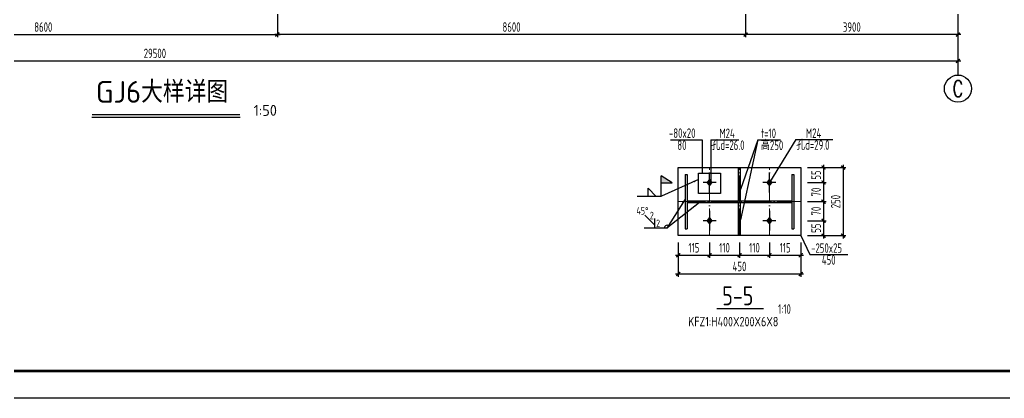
# Model space of a CAD drawing. Extents: x -3102990 to -851544, y -5293060 to -2540151.
# Drawn here: x -909717 to -873549, y -2672902 to -2659001 of the extents above; entities that cross this region are included whole.
import ezdxf
from ezdxf.enums import TextEntityAlignment as Align

# ---------------------------------------------------------------- set-up
doc = ezdxf.new("R2010")
doc.units = 0
doc.header["$LTSCALE"] = 1000
doc.header["$PDMODE"] = 1
doc.linetypes.add('DOTE', pattern=[2.42, 2, -0.2, 0.02, -0.2])
doc.layers.get('0').update_dxf_attribs({"linetype": 'CONTINUOUS'})
doc.layers.get('Defpoints').update_dxf_attribs({"linetype": 'CONTINUOUS'})
for name, color, linetype in [('10', 7, 'CONTINUOUS'), ('AXIS', 253, 'DOTE'), ('COLU', 7, 'CONTINUOUS'), ('DIM', 3, 'CONTINUOUS'), ('NUM', 7, 'CONTINUOUS'), ('PUB_TITLE', 4, 'CONTINUOUS'), ('TEXT', 7, 'CONTINUOUS'), ('WELD', 7, 'CONTINUOUS')]:
    doc.layers.add(name, color=color, linetype=linetype)
doc.layers.add('yichutu', color=7, linetype='CONTINUOUS', true_color=0xffffff, plot=False)
doc.styles.add('TSSD_Axis', font='Complex.shx', dxfattribs={"width": 0.7, "bigfont": 'hztxt.shx'})
doc.styles.add('TSSD_Dimension', font='tssdeng.shx', dxfattribs={"width": 0.7, "bigfont": 'Hztxt.shx'})
doc.styles.add('TSSD_Label', font='tssdeng.shx', dxfattribs={"width": 0.75, "bigfont": 'hztxt.shx'})
doc.styles.add('TSSD_Norm', font='Tssdeng.shx', dxfattribs={"width": 0.75, "bigfont": 'hztxt.shx'})
doc.styles.add('TSSD_Rein', font='Tssdeng.shx', dxfattribs={"width": 0.75, "bigfont": 'hztxt.shx'})
doc.dimstyles.new('TSSD_10_100', dxfattribs={"dimtxt": 350, "dimasz": 100, "dimexe": 100, "dimexo": 250, "dimgap": 100, "dimtad": 1, "dimdec": 0, "dimlfac": 0.1, "dimzin": 0, "dimdsep": 46, "dimtxsty": 'TSSD_Dimension', "dimblk": 'ARCHTICK', "dimcen": 0, "dimdle": 100, "dimclrt": 7, "dimadec": 0, "dimazin": 0, "dimtfac": 1, "dimtdec": 0, "dimtix": 1, "dimtmove": 2, "dimatfit": 3, "dimldrblk": 'ARCHTICK', "dimfxl": 1, "dimtolj": 1, "dimtzin": 0, "dimarcsym": 0})
doc.dimstyles.new('TSSD_50_100', dxfattribs={"dimtxt": 350, "dimasz": 100, "dimexe": 100, "dimexo": 250, "dimgap": 100, "dimtad": 1, "dimdec": 0, "dimlfac": 0.5, "dimzin": 0, "dimdsep": 46, "dimtxsty": 'TSSD_Dimension', "dimblk": 'ARCHTICK', "dimcen": 0, "dimdle": 100, "dimclrt": 7, "dimadec": 0, "dimazin": 0, "dimtfac": 1, "dimtdec": 0, "dimtix": 1, "dimtmove": 2, "dimatfit": 3, "dimfxl": 1, "dimtolj": 1, "dimtzin": 0, "dimarcsym": 0})
doc.dimstyles.new('TSSD_LEADER_STYLE_200.0', dxfattribs={"dimtxt": 700, "dimasz": 200, "dimexe": 200, "dimexo": 500, "dimgap": 0.09, "dimtad": 0, "dimtih": 1, "dimtoh": 1, "dimdec": 4, "dimzin": 0, "dimdsep": 46, "dimtxsty": 'Standard', "dimcen": 0.09, "dimdle": 200, "dimclrt": 7, "dimadec": 0, "dimazin": 0, "dimtfac": 1, "dimtdec": 4, "dimtofl": 0, "dimtmove": 0, "dimatfit": 3, "dimfxl": 1, "dimtolj": 1, "dimtzin": 0, "dimarcsym": 0})

# ---------------------------------------------------------------- blocks, each defined once
blk = doc.blocks.new('_ArchTick')
at = {"color": 0, "const_width": 0.5}
blk.add_lwpolyline([(-0.71, -0.71), (0.71, 0.71)], dxfattribs=at)
blk = doc.blocks.new('*D535')
at = {"layer": 'Defpoints', "color": 0, "ltscale": 1.5}
for p in [(-934251, -2658542), (-875251, -2658542), (-875251, -2660513)]:
    blk.add_point(p, dxfattribs=at)
at = {"layer": 'DIM', "color": 0, "lineweight": -2, "ltscale": 1.5}
for p, q in [((-934251, -2658792), (-934251, -2660613)), ((-875251, -2658792), (-875251, -2660613)), ((-934351, -2660513), (-875151, -2660513))]:
    blk.add_line(p, q, dxfattribs=at)
at = {"layer": 'DIM', "color": 0, "lineweight": -2, "ltscale": 1.5, "xscale": 100, "yscale": 100, "zscale": 100, "rotation": 180}
blk.add_blockref('_ArchTick', (-934251, -2660513), dxfattribs=at)
at = {"layer": 'DIM', "color": 0, "lineweight": -2, "ltscale": 1.5, "xscale": 100, "yscale": 100, "zscale": 100}
blk.add_blockref('_ArchTick', (-875251, -2660513), dxfattribs=at)
at = {"layer": 'DIM', "color": 7, "ltscale": 1.5, "insert": (-904751, -2660238), "char_height": 350, "attachment_point": 5, "style": 'TSSD_Dimension'}
blk.add_mtext('\\A1;29500', dxfattribs=at)
blk = doc.blocks.new('ts_axno')
at = {"color": 0, "linetype": 'ByBlock', "lineweight": -2}
blk.add_circle((0, 0), 0.5, dxfattribs=at)
at = {"color": 0, "linetype": 'ByBlock', "lineweight": -2, "style": 'TSSD_Axis', "width": 0.7}
blk.add_attdef('A', text='', height=0.6, dxfattribs=at).set_placement((0, 0), align=Align.MIDDLE_CENTER)
blk = doc.blocks.new('*D649')
at = {"layer": 'Defpoints', "color": 0, "ltscale": 1.5}
for p in [(-917451, -2658542), (-900251, -2658542), (-900251, -2659546)]:
    blk.add_point(p, dxfattribs=at)
at = {"layer": 'DIM', "color": 0, "lineweight": -2, "ltscale": 1.5}
for p, q in [((-917451, -2658792), (-917451, -2659646)), ((-900251, -2658792), (-900251, -2659646)), ((-917551, -2659546), (-900151, -2659546))]:
    blk.add_line(p, q, dxfattribs=at)
at = {"layer": 'DIM', "color": 0, "lineweight": -2, "ltscale": 1.5, "xscale": 100, "yscale": 100, "zscale": 100, "rotation": 180}
blk.add_blockref('_ArchTick', (-917451, -2659546), dxfattribs=at)
at = {"layer": 'DIM', "color": 0, "lineweight": -2, "ltscale": 1.5, "xscale": 100, "yscale": 100, "zscale": 100}
blk.add_blockref('_ArchTick', (-900251, -2659546), dxfattribs=at)
at = {"layer": 'DIM', "color": 7, "ltscale": 1.5, "insert": (-908851, -2659271), "char_height": 350, "attachment_point": 5, "style": 'TSSD_Dimension'}
blk.add_mtext('\\A1;8600', dxfattribs=at)
blk = doc.blocks.new('*D650')
at = {"layer": 'Defpoints', "color": 0, "ltscale": 1.5}
for p in [(-883051, -2658542), (-875251, -2658542), (-883051, -2659546)]:
    blk.add_point(p, dxfattribs=at)
at = {"layer": 'DIM', "color": 0, "lineweight": -2, "ltscale": 1.5}
for p, q in [((-883051, -2658792), (-883051, -2659646)), ((-875251, -2658792), (-875251, -2659646)), ((-875151, -2659546), (-883151, -2659546))]:
    blk.add_line(p, q, dxfattribs=at)
at = {"layer": 'DIM', "color": 0, "lineweight": -2, "ltscale": 1.5, "xscale": 100, "yscale": 100, "zscale": 100, "rotation": 180}
blk.add_blockref('_ArchTick', (-883051, -2659546), dxfattribs=at)
at = {"layer": 'DIM', "color": 0, "lineweight": -2, "ltscale": 1.5, "xscale": 100, "yscale": 100, "zscale": 100}
blk.add_blockref('_ArchTick', (-875251, -2659546), dxfattribs=at)
at = {"layer": 'DIM', "color": 7, "ltscale": 1.5, "insert": (-879151, -2659271), "char_height": 350, "attachment_point": 5, "style": 'TSSD_Dimension'}
blk.add_mtext('\\A1;3900', dxfattribs=at)
blk = doc.blocks.new('*D651')
at = {"layer": 'Defpoints', "color": 0, "ltscale": 1.5}
for p in [(-900251, -2658542), (-883051, -2658542), (-900251, -2659546)]:
    blk.add_point(p, dxfattribs=at)
at = {"layer": 'DIM', "color": 0, "lineweight": -2, "ltscale": 1.5}
for p, q in [((-900251, -2658792), (-900251, -2659646)), ((-883051, -2658792), (-883051, -2659646)), ((-882951, -2659546), (-900351, -2659546))]:
    blk.add_line(p, q, dxfattribs=at)
at = {"layer": 'DIM', "color": 0, "lineweight": -2, "ltscale": 1.5, "xscale": 100, "yscale": 100, "zscale": 100, "rotation": 180}
blk.add_blockref('_ArchTick', (-900251, -2659546), dxfattribs=at)
at = {"layer": 'DIM', "color": 0, "lineweight": -2, "ltscale": 1.5, "xscale": 100, "yscale": 100, "zscale": 100}
blk.add_blockref('_ArchTick', (-883051, -2659546), dxfattribs=at)
at = {"layer": 'DIM', "color": 7, "ltscale": 1.5, "insert": (-891651, -2659271), "char_height": 350, "attachment_point": 5, "style": 'TSSD_Dimension'}
blk.add_mtext('\\A1;8600', dxfattribs=at)
blk = doc.blocks.new('A$C5C7C78FF')
at = {"layer": '10', "color": 0}
blk.add_solid([(27, -141, -192), (-73, -11, -192), (127, -11, -192), (27, 119, -192)], dxfattribs=at)
at = {"layer": 'AXIS', "color": 0, "linetype": 'ByBlock'}
for p, q in [((27, -311, -192), (27, 289, -192)), ((227, -11, -192), (-173, -11, -192))]:
    blk.add_line(p, q, dxfattribs=at)
blk = doc.blocks.new('*D523')
at = {"layer": 'Defpoints', "color": 0}
for p in [(-885526, -2666930, -48), (-884376, -2666930, -48), (-884376, -2667649)]:
    blk.add_point(p, dxfattribs=at)
at = {"layer": 'DIM', "color": 0, "lineweight": -2}
for p, q in [((-885526, -2667180), (-885526, -2667749)), ((-884376, -2667180), (-884376, -2667749)), ((-885626, -2667649), (-884276, -2667649))]:
    blk.add_line(p, q, dxfattribs=at)
at = {"layer": 'DIM', "color": 0, "lineweight": -2, "xscale": 100, "yscale": 100, "zscale": 100, "rotation": 180}
blk.add_blockref('_ArchTick', (-885526, -2667649), dxfattribs=at)
at = {"layer": 'DIM', "color": 0, "lineweight": -2, "xscale": 100, "yscale": 100, "zscale": 100}
blk.add_blockref('_ArchTick', (-884376, -2667649), dxfattribs=at)
at = {"layer": 'DIM', "color": 7, "insert": (-884951, -2667374), "char_height": 350, "attachment_point": 5, "style": 'TSSD_Dimension'}
blk.add_mtext('\\A1;115', dxfattribs=at)
blk = doc.blocks.new('*D524')
at = {"layer": 'Defpoints', "color": 0}
for p in [(-884376, -2666930, -48), (-883276, -2666930, -48), (-883276, -2667649)]:
    blk.add_point(p, dxfattribs=at)
at = {"layer": 'DIM', "color": 0, "lineweight": -2}
for p, q in [((-884376, -2667180), (-884376, -2667749)), ((-883276, -2667180), (-883276, -2667749)), ((-884476, -2667649), (-883176, -2667649))]:
    blk.add_line(p, q, dxfattribs=at)
at = {"layer": 'DIM', "color": 0, "lineweight": -2, "xscale": 100, "yscale": 100, "zscale": 100, "rotation": 180}
blk.add_blockref('_ArchTick', (-884376, -2667649), dxfattribs=at)
at = {"layer": 'DIM', "color": 0, "lineweight": -2, "xscale": 100, "yscale": 100, "zscale": 100}
blk.add_blockref('_ArchTick', (-883276, -2667649), dxfattribs=at)
at = {"layer": 'DIM', "color": 7, "insert": (-883826, -2667374), "char_height": 350, "attachment_point": 5, "style": 'TSSD_Dimension'}
blk.add_mtext('\\A1;110', dxfattribs=at)
blk = doc.blocks.new('*D525')
at = {"layer": 'Defpoints', "color": 0}
for p in [(-883276, -2666930, -48), (-882176, -2666930, -48), (-882176, -2667649)]:
    blk.add_point(p, dxfattribs=at)
at = {"layer": 'DIM', "color": 0, "lineweight": -2}
for p, q in [((-883276, -2667180), (-883276, -2667749)), ((-882176, -2667180), (-882176, -2667749)), ((-883376, -2667649), (-882076, -2667649))]:
    blk.add_line(p, q, dxfattribs=at)
at = {"layer": 'DIM', "color": 0, "lineweight": -2, "xscale": 100, "yscale": 100, "zscale": 100, "rotation": 180}
blk.add_blockref('_ArchTick', (-883276, -2667649), dxfattribs=at)
at = {"layer": 'DIM', "color": 0, "lineweight": -2, "xscale": 100, "yscale": 100, "zscale": 100}
blk.add_blockref('_ArchTick', (-882176, -2667649), dxfattribs=at)
at = {"layer": 'DIM', "color": 7, "insert": (-882726, -2667374), "char_height": 350, "attachment_point": 5, "style": 'TSSD_Dimension'}
blk.add_mtext('\\A1;110', dxfattribs=at)
blk = doc.blocks.new('*D526')
at = {"layer": 'Defpoints', "color": 0}
for p in [(-882176, -2666930, -48), (-881026, -2666930, -48), (-881026, -2667649)]:
    blk.add_point(p, dxfattribs=at)
at = {"layer": 'DIM', "color": 0, "lineweight": -2}
for p, q in [((-882176, -2667180), (-882176, -2667749)), ((-881026, -2667180), (-881026, -2667749)), ((-882276, -2667649), (-880926, -2667649))]:
    blk.add_line(p, q, dxfattribs=at)
at = {"layer": 'DIM', "color": 0, "lineweight": -2, "xscale": 100, "yscale": 100, "zscale": 100, "rotation": 180}
blk.add_blockref('_ArchTick', (-882176, -2667649), dxfattribs=at)
at = {"layer": 'DIM', "color": 0, "lineweight": -2, "xscale": 100, "yscale": 100, "zscale": 100}
blk.add_blockref('_ArchTick', (-881026, -2667649), dxfattribs=at)
at = {"layer": 'DIM', "color": 7, "insert": (-881601, -2667374), "char_height": 350, "attachment_point": 5, "style": 'TSSD_Dimension'}
blk.add_mtext('\\A1;115', dxfattribs=at)
blk = doc.blocks.new('*D527')
at = {"layer": 'Defpoints', "color": 0}
for p in [(-885526, -2666930, -48), (-881026, -2666930, -48), (-881026, -2668337)]:
    blk.add_point(p, dxfattribs=at)
at = {"layer": 'DIM', "color": 0, "lineweight": -2}
for p, q in [((-885526, -2667180), (-885526, -2668437)), ((-881026, -2667180), (-881026, -2668437)), ((-885626, -2668337), (-880926, -2668337))]:
    blk.add_line(p, q, dxfattribs=at)
at = {"layer": 'DIM', "color": 0, "lineweight": -2, "xscale": 100, "yscale": 100, "zscale": 100, "rotation": 180}
blk.add_blockref('_ArchTick', (-885526, -2668337), dxfattribs=at)
at = {"layer": 'DIM', "color": 0, "lineweight": -2, "xscale": 100, "yscale": 100, "zscale": 100}
blk.add_blockref('_ArchTick', (-881026, -2668337), dxfattribs=at)
at = {"layer": 'DIM', "color": 7, "insert": (-883276, -2668062), "char_height": 350, "attachment_point": 5, "style": 'TSSD_Dimension'}
blk.add_mtext('\\A1;450', dxfattribs=at)
blk = doc.blocks.new('_WELD008')
at = {"color": 0, "linetype": 'ByBlock'}
for p, q in [((0, 0.3), (1.06, 1.36)), ((0, 0), (0, 1))]:
    blk.add_line(p, q, dxfattribs=at)
for tag, p in [('C', (1.29, 1.42)), ('B', (0.29, 0.86)), ('A', (-0.3, -0.01))]:
    blk.add_attdef(tag, text='', height=0.8, dxfattribs=at).set_placement(p, align=Align.CENTER)
blk = doc.blocks.new('_WELD001')
at = {"linetype": 'ByBlock'}
h = blk.add_hatch(color=0, dxfattribs=at)
h.paths.add_polyline_path([(0.8, 1), (0, 1.5), (0, 1)])
edge = h.paths.add_edge_path()
edge.add_line((0, 0), (0, 1.5))
at = {"color": 0, "linetype": 'ByBlock'}
for p, q in [((0, 0), (0, 1.5)), ((0.8, 1), (0, 1.5)), ((0, 1), (0.8, 1))]:
    blk.add_line(p, q, dxfattribs=at)
blk = doc.blocks.new('_WELD004')
at = {"color": 0, "linetype": 'ByBlock'}
for p, q in [((0, 1), (1, 0)), ((0, 0), (0, 1))]:
    blk.add_line(p, q, dxfattribs=at)
blk = doc.blocks.new('*D528')
at = {"layer": 'Defpoints', "color": 0, "ltscale": 1.5}
for p in [(-881026, -2664430), (-881026, -2664980), (-880188, -2664980)]:
    blk.add_point(p, dxfattribs=at)
at = {"layer": 'DIM', "color": 0, "lineweight": -2, "ltscale": 1.5}
for p, q in [((-880776, -2664430), (-880088, -2664430)), ((-880188, -2664330), (-880188, -2665080)), ((-880776, -2664980), (-880088, -2664980))]:
    blk.add_line(p, q, dxfattribs=at)
at = {"layer": 'DIM', "color": 0, "lineweight": -2, "ltscale": 1.5, "xscale": 100, "yscale": 100, "zscale": 100}
for p, rotation in [((-880188, -2664430), 90), ((-880188, -2664980), 270)]:
    blk.add_blockref('_ArchTick', p, dxfattribs=dict(at, rotation=rotation))
at = {"layer": 'DIM', "color": 7, "lineweight": 5, "ltscale": 1.5, "insert": (-880463, -2664705), "char_height": 350, "attachment_point": 5, "rotation": 90, "style": 'TSSD_Dimension'}
blk.add_mtext('\\A1;55', dxfattribs=at)
blk = doc.blocks.new('*D529')
at = {"layer": 'Defpoints', "color": 0, "ltscale": 1.5}
for p in [(-881026, -2664980), (-881026, -2665680), (-880188, -2665680)]:
    blk.add_point(p, dxfattribs=at)
at = {"layer": 'DIM', "color": 0, "lineweight": -2, "ltscale": 1.5}
for p, q in [((-880188, -2664880), (-880188, -2665780)), ((-880776, -2664980), (-880088, -2664980)), ((-880776, -2665680), (-880088, -2665680))]:
    blk.add_line(p, q, dxfattribs=at)
at = {"layer": 'DIM', "color": 0, "lineweight": -2, "ltscale": 1.5, "xscale": 100, "yscale": 100, "zscale": 100}
for p, rotation in [((-880188, -2664980), 90), ((-880188, -2665680), 270)]:
    blk.add_blockref('_ArchTick', p, dxfattribs=dict(at, rotation=rotation))
at = {"layer": 'DIM', "color": 7, "lineweight": 5, "ltscale": 1.5, "insert": (-880463, -2665330), "char_height": 350, "attachment_point": 5, "rotation": 90, "style": 'TSSD_Dimension'}
blk.add_mtext('\\A1;70', dxfattribs=at)
blk = doc.blocks.new('*D530')
at = {"layer": 'Defpoints', "color": 0, "ltscale": 1.5}
for p in [(-881026, -2665680), (-881026, -2666380), (-880188, -2666380)]:
    blk.add_point(p, dxfattribs=at)
at = {"layer": 'DIM', "color": 0, "lineweight": -2, "ltscale": 1.5}
for p, q in [((-880188, -2665580), (-880188, -2666480)), ((-880776, -2665680), (-880088, -2665680)), ((-880776, -2666380), (-880088, -2666380))]:
    blk.add_line(p, q, dxfattribs=at)
at = {"layer": 'DIM', "color": 0, "lineweight": -2, "ltscale": 1.5, "xscale": 100, "yscale": 100, "zscale": 100}
for p, rotation in [((-880188, -2665680), 90), ((-880188, -2666380), 270)]:
    blk.add_blockref('_ArchTick', p, dxfattribs=dict(at, rotation=rotation))
at = {"layer": 'DIM', "color": 7, "lineweight": 5, "ltscale": 1.5, "insert": (-880463, -2666030), "char_height": 350, "attachment_point": 5, "rotation": 90, "style": 'TSSD_Dimension'}
blk.add_mtext('\\A1;70', dxfattribs=at)
blk = doc.blocks.new('*D531')
at = {"layer": 'Defpoints', "color": 0, "ltscale": 1.5}
for p in [(-881026, -2666380), (-881026, -2666930), (-880188, -2666930)]:
    blk.add_point(p, dxfattribs=at)
at = {"layer": 'DIM', "color": 0, "lineweight": -2, "ltscale": 1.5}
for p, q in [((-880188, -2666280), (-880188, -2667030)), ((-880776, -2666380), (-880088, -2666380)), ((-880776, -2666930), (-880088, -2666930))]:
    blk.add_line(p, q, dxfattribs=at)
at = {"layer": 'DIM', "color": 0, "lineweight": -2, "ltscale": 1.5, "xscale": 100, "yscale": 100, "zscale": 100}
for p, rotation in [((-880188, -2666380), 90), ((-880188, -2666930), 270)]:
    blk.add_blockref('_ArchTick', p, dxfattribs=dict(at, rotation=rotation))
at = {"layer": 'DIM', "color": 7, "lineweight": 5, "ltscale": 1.5, "insert": (-880463, -2666655), "char_height": 350, "attachment_point": 5, "rotation": 90, "style": 'TSSD_Dimension'}
blk.add_mtext('\\A1;55', dxfattribs=at)
blk = doc.blocks.new('*D532')
at = {"layer": 'Defpoints', "color": 0, "ltscale": 1.5}
for p in [(-881026, -2664430), (-881026, -2666930), (-879469, -2666930)]:
    blk.add_point(p, dxfattribs=at)
at = {"layer": 'DIM', "color": 0, "lineweight": -2, "ltscale": 1.5}
for p, q in [((-880776, -2664430), (-879369, -2664430)), ((-879469, -2664330), (-879469, -2667030)), ((-880776, -2666930), (-879369, -2666930))]:
    blk.add_line(p, q, dxfattribs=at)
at = {"layer": 'DIM', "color": 0, "lineweight": -2, "ltscale": 1.5, "xscale": 100, "yscale": 100, "zscale": 100}
for p, rotation in [((-879469, -2664430), 90), ((-879469, -2666930), 270)]:
    blk.add_blockref('_ArchTick', p, dxfattribs=dict(at, rotation=rotation))
at = {"layer": 'DIM', "color": 7, "lineweight": 5, "ltscale": 1.5, "insert": (-879744, -2665680), "char_height": 350, "attachment_point": 5, "rotation": 90, "style": 'TSSD_Dimension'}
blk.add_mtext('\\A1;250', dxfattribs=at)
blk = doc.blocks.new('A$C18BE6784')
at = {"layer": 'PUB_TITLE'}
blk.add_lwpolyline([(0, 0), (0, 42000), (89100, 42000), (89100, 0)], close=True, dxfattribs=at)
at = {"layer": 'PUB_TITLE', "const_width": 100}
blk.add_lwpolyline([(88100, 1000), (88100, 41000), (713, 41000), (713, 1000), (88100, 1000)], dxfattribs=at)
blk = doc.blocks.new('yct-891-420-89100-42000-100-2004.0')
at = {"layer": 'yichutu', "color": 7, "true_color": 0xffffff}
blk.add_lwpolyline([(0, 0), (0, 42000), (89100, 42000), (89100, 0)], close=True, dxfattribs=at)

msp = doc.modelspace()

# ---------------------------------------------------------------- linework, layer by layer
at = {"layer": 'AXIS', "linetype": 'DOTE', "lineweight": 5, "ltscale": 0.5}
for p, q in [((-884376.4, -2666930.01, -48), (-884376.4, -2664430.01, -48)), ((-883276.4, -2666930.01, -48), (-883276.4, -2664430.01, -48)), ((-882176.4, -2666930.01, -48), (-882176.4, -2664430.01, -48)), ((-885526.4, -2665680.01, -48), (-881026.4, -2665680.01, -48))]:
    msp.add_line(p, q, dxfattribs=at)
at = {"layer": 'COLU'}
for p, q in [((-885526.4, -2664430.01, -48), (-881026.4, -2664430.01, -48)), ((-885526.4, -2666930.01, -48), (-885526.4, -2664430.01, -48)), ((-883316.4, -2665650.01, -48), (-883316.4, -2664430.01, -48)), ((-883236.4, -2665650.01, -48), (-883236.4, -2664430.01, -48)), ((-881026.4, -2664430.01, -48), (-881026.4, -2666930.01, -48)), ((-885276.4, -2664680.01, -48), (-885276.4, -2666680.01, -48)), ((-885276.4, -2664680.01, -48), (-885196.4, -2664680.01, -48)), ((-885196.4, -2664680.01, -48), (-885196.4, -2666680.01, -48)), ((-881356.4, -2664680.01, -48), (-881356.4, -2666680.01, -48)), ((-881356.4, -2664680.01, -48), (-881276.4, -2664680.01, -48)), ((-881276.4, -2664680.01, -48), (-881276.4, -2666680.01, -48)), ((-885196.4, -2665650.01, -48), (-881356.4, -2665650.01, -48)), ((-885196.4, -2665710.01, -48), (-881356.4, -2665710.01, -48)), ((-883316.4, -2666930.01, -48), (-883316.4, -2665710.01, -48)), ((-883236.4, -2666930.01, -48), (-883236.4, -2665710.01, -48)), ((-885276.4, -2666680.01, -48), (-885196.4, -2666680.01, -48)), ((-881356.4, -2666680.01, -48), (-881276.4, -2666680.01, -48)), ((-881026.4, -2666930.01, -48), (-885526.4, -2666930.01, -48))]:
    msp.add_line(p, q, dxfattribs=at)
at = {"layer": 'COLU', "elevation": -48}
msp.add_lwpolyline([(-884776.4, -2664630.01), (-883976.4, -2664630.01), (-883976.4, -2665380.01), (-884776.4, -2665380.01)], close=True, dxfattribs=at)
at = {"layer": 'NUM', "ltscale": 1.5}
msp.add_line((-875250.73, -2660512.8), (-875250.73, -2661032.01), dxfattribs=at)
at = {"layer": 'NUM', "color": 0, "linetype": 'ByBlock', "const_width": 50}
msp.add_lwpolyline([(-907064.25, -2662483.62), (-901622.59, -2662483.62)], dxfattribs=at)
at = {"layer": 'NUM', "color": 0, "linetype": 'ByBlock'}
msp.add_lwpolyline([(-907064.25, -2662583.62), (-901622.59, -2662583.62)], dxfattribs=at)
at = {"layer": 'NUM', "const_width": 50}
msp.add_lwpolyline([(-884115.01, -2669614.36), (-882393.09, -2669614.36)], dxfattribs=at)
at = {"layer": 'TEXT'}
for p, q in [((-885808.29, -2663411.04, -48), (-884650.05, -2663411.04, -48)), ((-884650.05, -2663411.04, -48), (-884650.05, -2664630.01, -48)), ((-884326.65, -2663411.04, -48), (-883303.91, -2663411.04, -48)), ((-884326.65, -2663411.04, -48), (-884326.65, -2664980.01)), ((-882597.03, -2663411.04, -48), (-883236.4, -2665230.01, -48)), ((-882597.03, -2663411.04, -48), (-881775.28, -2663411.04, -48)), ((-881209.98, -2663405.6, -48), (-882176.4, -2664980.01, -48)), ((-881209.98, -2663405.6, -48), (-879843.84, -2663405.6, -48)), ((-881026.4, -2666930.01, -48), (-880697.15, -2667624.08, -48)), ((-880697.15, -2667624.08, -48), (-879300.71, -2667624.08, -48))]:
    msp.add_line(p, q, dxfattribs=at)
at = {"layer": 'TEXT', "linetype": 'ByBlock'}
msp.add_line((-882597.03, -2663411.04, -48), (-883236.4, -2666350.01, -48), dxfattribs=at)
at = {"layer": 'WELD'}
for p, q in [((-886149.6, -2665486.68, -48), (-887032.07, -2665486.68, -48)), ((-885940.32, -2666650.96, -48), (-886782.61, -2666650.96, -48))]:
    msp.add_line(p, q, dxfattribs=at)
msp.add_arc((-885940.32, -2666650.96, -48), 100, 32.296385, 180, dxfattribs=at)

# ---------------------------------------------------------------- block references
at = {"ltscale": 1.5}
msp.add_blockref('A$C18BE6784', (-940644, -2672902.4), dxfattribs=at)
at = {"layer": 'COLU', "linetype": 'ByBlock', "xscale": 1.199999999953434, "yscale": 1.200000000186265, "zscale": 1.200000000000045}
for p in [(-884409.07, -2664966.59, 230.4), (-882209.07, -2664966.59, 230.4)]:
    msp.add_blockref('A$C5C7C78FF', p, dxfattribs=at)
at = {"layer": 'COLU', "linetype": 'ByBlock', "xscale": -1.199999999953434, "yscale": 1.200000000186265, "zscale": 1.200000000000045, "rotation": 180}
for p in [(-884409.07, -2666393.44, 182.4), (-882209.07, -2666393.44, 182.4)]:
    msp.add_blockref('A$C5C7C78FF', p, dxfattribs=at)
at = {"layer": 'NUM'}
ref = msp.add_blockref('ts_axno', (-875250.73, -2661532.01), dxfattribs=dict(at, xscale=1000, yscale=1000, zscale=1000))
ref.add_attrib('1', 'C', dxfattribs={"height": 600, "style": 'TSSD_Axis', "width": 0.7}).set_placement((-875250.73, -2661532.01), align=Align.MIDDLE_CENTER)
at = {"layer": 'TEXT', "lineweight": 9}
ref = msp.add_blockref('_WELD008', (-886382.61, -2666650.96, -48), dxfattribs=dict(at, xscale=-345, yscale=345, zscale=345))
ref.add_attrib('2', '2', dxfattribs={"layer": 'WELD', "height": 276, "style": 'TSSD_Label', "width": 0.7}).set_placement((-886497.61, -2666190.96, -48), align=Align.MIDDLE_CENTER)
ref.add_attrib('2', '2', dxfattribs={"layer": 'WELD', "height": 276, "style": 'TSSD_Label', "width": 0.7}).set_placement((-886267.61, -2666478.46, -48), align=Align.MIDDLE_CENTER)
ref.add_attrib('45%%d', '45%%d', dxfattribs={"layer": 'WELD', "height": 276, "style": 'TSSD_Label', "width": 0.7}).set_placement((-886842.61, -2666018.46, -48), align=Align.MIDDLE_CENTER)
at = {"layer": 'WELD'}
for name, p, xscale, yscale, zscale in [('_WELD001', (-886149.6, -2665486.68, -48), 500, 500, 500), ('_WELD004', (-886632.07, -2665486.68, -48), 300, 300, 300)]:
    msp.add_blockref(name, p, dxfattribs=dict(at, xscale=xscale, yscale=yscale, zscale=zscale))
at = {"layer": 'yichutu'}
msp.add_blockref('yct-891-420-89100-42000-100-2004.0', (-940644, -2672902.4), dxfattribs=at)

# ---------------------------------------------------------------- texts
at = {"layer": 'TEXT', "color": 0, "lineweight": 5, "style": 'TSSD_Norm'}
for s, height, p in [('GJ6大样详图', 800, (-906919.37, -2662291.49)), ('1:50', 400, (-901122.59, -2662651.52))]:
    msp.add_text(s, height=height, dxfattribs=at).set_placement(p, align=Align.BOTTOM_LEFT)
at = {"layer": 'TEXT', "lineweight": 9}
for s, height, style, width, p in [('-80x20', 350, 'TSSD_Rein', 0.7, (-885867.31, -2663340.77, -48)), ('M24', 350, 'TSSD_Rein', 0.7, (-884012.92, -2663347.59, -48)), ('t=10', 350, 'TSSD_Rein', 0.7, (-882488.4, -2663347.59, -48)), ('M24', 350, 'TSSD_Rein', 0.7, (-880835.56, -2663342.14, -48)), ('80', 350, 'TSSD_Rein', 0.7, (-885558.85, -2663782.53, -48)), ('孔d=26.0', 350, 'TSSD_Rein', 0.7, (-884309.69, -2663782.53, -48)), ('高250', 350, 'TSSD_Rein', 0.7, (-882488.4, -2663787.89, -48)), ('孔d=29.0', 350, 'TSSD_Rein', 0.7, (-881193.02, -2663777.09, -48)), ('-250x25', 350, 'TSSD_Rein', 0.7, (-880645.97, -2667560.63, -48)), ('450', 350, 'TSSD_Rein', 0.7, (-880252.59, -2667995.57, -48)), ('5-5', 700, 'TSSD_Label', 0.8, (-883908.81, -2669488.73))]:
    msp.add_text(s, height=height, dxfattribs=dict(at, style=style, width=width)).set_placement(p)
at = {"layer": 'TEXT', "style": 'TSSD_Rein', "width": 0.7}
msp.add_text('1:10', height=350, dxfattribs=at).set_placement((-881859.58, -2669801.53))
at = {"layer": 'TEXT', "color": 6, "style": 'TSSD_Norm', "width": 0.8}
msp.add_text('KFZ1:H400X200X6X8', height=350, dxfattribs=at).set_placement((-885156.99, -2670261.77, 528))

# ---------------------------------------------------------------- dimensions: what is measured, and where the dimension line sits
at = {"layer": 'DIM', "ltscale": 1.5}
for base, p1, p2, picture, middle in [((-875250.73, -2660512.8), (-934250.73, -2658542.03), (-875250.73, -2658542.03), '*D535', (-904750.73, -2660237.8)), ((-900250.73, -2659546.12), (-917450.73, -2658542.03), (-900250.73, -2658542.03), '*D649', (-908850.73, -2659271.12))]:
    dim = msp.add_linear_dim(base=base, p1=p1, p2=p2, dimstyle='TSSD_50_100', dxfattribs=at)
    dim.commit()
    dim.dimension.update_dxf_attribs({"geometry": picture, "text_midpoint": middle})
for base, p1, p2, picture, middle in [((-900250.73, -2659546.12), (-883050.73, -2658542.03), (-900250.73, -2658542.03), '*D651', (-891650.73, -2659271.12)), ((-883050.73, -2659546.12), (-875250.73, -2658542.03), (-883050.73, -2658542.03), '*D650', (-879150.73, -2659271.12))]:
    dim = msp.add_linear_dim(base=base, p1=p1, p2=p2, angle=180, dimstyle='TSSD_50_100', dxfattribs=at)
    dim.commit()
    dim.dimension.update_dxf_attribs({"geometry": picture, "text_midpoint": middle})
at = {"layer": 'DIM', "lineweight": 5, "ltscale": 1.5}
for base, p1, p2, picture, middle in [((-880187.51, -2664980.01), (-881026.4, -2664430.01), (-881026.4, -2664980.01), '*D528', (-880462.51, -2664705.01)), ((-879469.14, -2666930.01), (-881026.4, -2664430.01), (-881026.4, -2666930.01), '*D532', (-879744.14, -2665680.01)), ((-880187.51, -2665680.01), (-881026.4, -2664980.01), (-881026.4, -2665680.01), '*D529', (-880462.51, -2665330.01)), ((-880187.51, -2666380.01), (-881026.4, -2665680.01), (-881026.4, -2666380.01), '*D530', (-880462.51, -2666030.01)), ((-880187.51, -2666930.01), (-881026.4, -2666380.01), (-881026.4, -2666930.01), '*D531', (-880462.51, -2666655.01))]:
    dim = msp.add_linear_dim(base=base, p1=p1, p2=p2, angle=90, dimstyle='TSSD_10_100', dxfattribs=at)
    dim.commit()
    dim.dimension.update_dxf_attribs({"geometry": picture, "text_midpoint": middle})
at = {"layer": 'DIM'}
for base, p1, p2, picture, middle in [((-884376.4, -2667649.37), (-885526.4, -2666930.01, -48), (-884376.4, -2666930.01, -48), '*D523', (-884951.4, -2667374.37)), ((-881026.4, -2668337.01), (-885526.4, -2666930.01, -48), (-881026.4, -2666930.01, -48), '*D527', (-883276.4, -2668062.01)), ((-883276.4, -2667649.37), (-884376.4, -2666930.01, -48), (-883276.4, -2666930.01, -48), '*D524', (-883826.4, -2667374.37)), ((-882176.4, -2667649.37), (-883276.4, -2666930.01, -48), (-882176.4, -2666930.01, -48), '*D525', (-882726.4, -2667374.37)), ((-881026.4, -2667649.37), (-882176.4, -2666930.01, -48), (-881026.4, -2666930.01, -48), '*D526', (-881601.4, -2667374.37))]:
    dim = msp.add_linear_dim(base=base, p1=p1, p2=p2, dimstyle='TSSD_10_100', dxfattribs=at)
    dim.commit()
    dim.dimension.update_dxf_attribs({"geometry": picture, "text_midpoint": middle})

# ---------------------------------------------------------------- leaders
at = {"layer": 'WELD'}
for points in [[(-884776.4, -2664868.56, -48), (-886146.96, -2665486.15, -48)], [(-885276.4, -2665592.87, -48), (-885940.32, -2666650.96, -48)], [(-884743.55, -2665710.01, -48), (-885940.32, -2666650.96, -48)]]:
    msp.add_leader(points, dimstyle='TSSD_LEADER_STYLE_200.0', dxfattribs=at)

doc.saveas('drawing.dxf')
